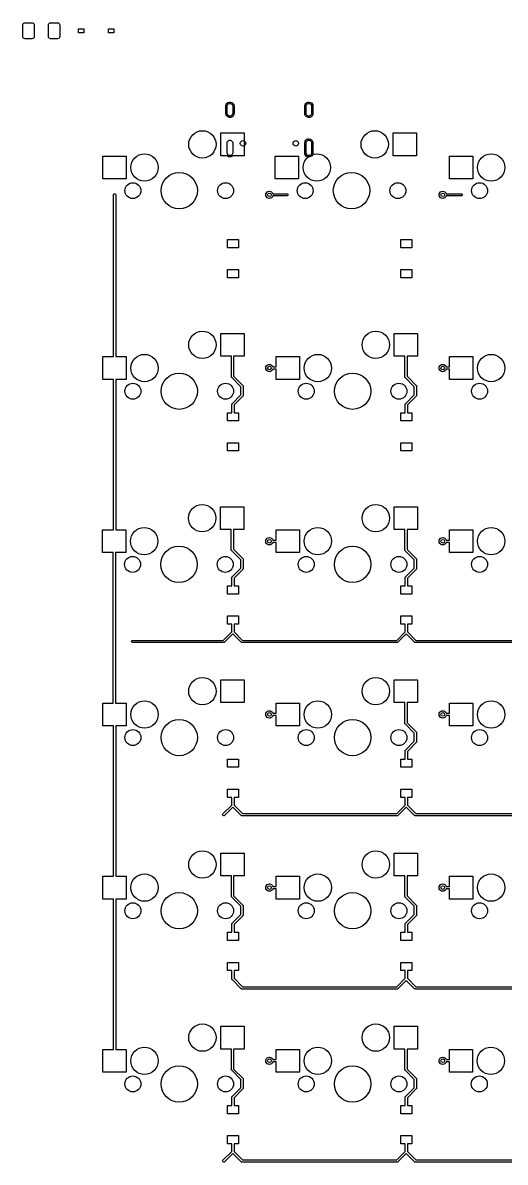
# Model space of a CAD drawing. Extents: x 8 to 224, y -144 to -4.
# Drawn here: x 8 to 60.8, y -129.1 to -4.1 of the extents above; entities that cross this region are included whole.
import ezdxf

# ---------------------------------------------------------------- set-up
doc = ezdxf.new("R2010")
doc.units = 0
doc.layers.add('BLACK', color=7, linetype='CONTINUOUS')

msp = doc.modelspace()

# ---------------------------------------------------------------- linework, layer by layer
at = {"layer": 'BLACK', "linetype": 'CONTINUOUS'}
for p, q in [((7.975, -4.375), (7.994, -4.2793)), ((7.975, -5.625), (7.975, -4.375)), ((7.994, -4.2793), (8.0482, -4.1982)), ((8.0482, -4.1982), (8.1293, -4.144)), ((8.1293, -4.144), (8.225, -4.125)), ((8.225, -4.125), (8.975, -4.125)), ((8.975, -4.125), (9.0707, -4.144)), ((9.0707, -4.144), (9.1518, -4.1982)), ((9.1518, -4.1982), (9.206, -4.2793)), ((9.206, -4.2793), (9.225, -4.375)), ((9.225, -4.375), (9.225, -5.625)), ((10.775, -4.375), (10.794, -4.2793)), ((10.775, -5.625), (10.775, -4.375)), ((10.794, -4.2793), (10.8482, -4.1982)), ((10.8482, -4.1982), (10.9293, -4.144)), ((10.9293, -4.144), (11.025, -4.125)), ((11.025, -4.125), (11.775, -4.125)), ((11.775, -4.125), (11.8707, -4.144)), ((11.8707, -4.144), (11.9518, -4.1982)), ((11.9518, -4.1982), (12.006, -4.2793)), ((12.006, -4.2793), (12.025, -4.375)), ((12.025, -4.375), (12.025, -5.625)), ((14.06, -5.225), (14.06, -4.775)), ((14.06, -4.775), (14.65, -4.775)), ((14.65, -4.775), (14.65, -5.225)), ((17.35, -5.225), (17.35, -4.775)), ((17.35, -4.775), (17.94, -4.775)), ((17.94, -4.775), (17.94, -5.225)), ((7.994, -5.7207), (7.975, -5.625)), ((8.0482, -5.8018), (7.994, -5.7207)), ((8.1293, -5.856), (8.0482, -5.8018)), ((8.225, -5.875), (8.1293, -5.856)), ((8.975, -5.875), (8.225, -5.875)), ((9.0707, -5.856), (8.975, -5.875)), ((9.1518, -5.8018), (9.0707, -5.856)), ((9.206, -5.7207), (9.1518, -5.8018)), ((9.225, -5.625), (9.206, -5.7207)), ((10.794, -5.7207), (10.775, -5.625)), ((10.8482, -5.8018), (10.794, -5.7207)), ((10.9293, -5.856), (10.8482, -5.8018)), ((11.025, -5.875), (10.9293, -5.856)), ((11.775, -5.875), (11.025, -5.875)), ((11.8707, -5.856), (11.775, -5.875)), ((11.9518, -5.8018), (11.8707, -5.856)), ((12.006, -5.7207), (11.9518, -5.8018)), ((12.025, -5.625), (12.006, -5.7207)), ((14.65, -5.225), (14.06, -5.225)), ((17.94, -5.225), (17.35, -5.225)), ((30.225, -13.27), (30.2305, -13.1996)), ((30.225, -14.07), (30.225, -13.27)), ((30.2305, -13.1996), (30.2709, -13.072)), ((30.2709, -13.072), (30.347, -12.962)), ((30.347, -12.962), (30.452, -12.8791)), ((30.375, -13.27), (30.3807, -13.2117)), ((30.375, -14.07), (30.375, -13.27)), ((30.3807, -13.2117), (30.4214, -13.1097)), ((30.4214, -13.1097), (30.4961, -13.0292)), ((30.452, -12.8791), (30.5768, -12.8308)), ((30.4961, -13.0292), (30.5948, -12.9809)), ((30.5768, -12.8308), (30.7103, -12.8214)), ((30.5948, -12.9809), (30.7043, -12.9714)), ((30.7043, -12.9714), (30.8098, -13.002)), ((30.7103, -12.8214), (30.8407, -12.8516)), ((30.8098, -13.002), (30.8972, -13.0685)), ((30.8407, -12.8516), (30.9564, -12.9188)), ((30.8972, -13.0685), (30.9549, -13.162)), ((30.9549, -13.162), (30.975, -13.27)), ((30.9564, -12.9188), (31.0472, -13.0171)), ((30.975, -13.27), (30.975, -14.07)), ((31.0472, -13.0171), (31.1051, -13.1377)), ((31.1051, -13.1377), (31.125, -13.27)), ((31.125, -13.27), (31.125, -14.07)), ((38.875, -13.27), (38.8805, -13.1996)), ((38.875, -14.07), (38.875, -13.27)), ((38.8805, -13.1996), (38.9209, -13.072)), ((38.9209, -13.072), (38.997, -12.962)), ((38.997, -12.962), (39.102, -12.8791)), ((39.025, -13.27), (39.0307, -13.2117)), ((39.025, -14.07), (39.025, -13.27)), ((39.0307, -13.2117), (39.0714, -13.1097)), ((39.0714, -13.1097), (39.1461, -13.0292)), ((39.102, -12.8791), (39.2268, -12.8308)), ((39.1461, -13.0292), (39.2448, -12.9809)), ((39.2268, -12.8308), (39.3603, -12.8214)), ((39.2448, -12.9809), (39.3543, -12.9714)), ((39.3543, -12.9714), (39.4598, -13.002)), ((39.3603, -12.8214), (39.4907, -12.8516)), ((39.4598, -13.002), (39.5472, -13.0685)), ((39.4907, -12.8516), (39.6064, -12.9188)), ((39.5472, -13.0685), (39.6049, -13.162)), ((39.6049, -13.162), (39.625, -13.27)), ((39.6064, -12.9188), (39.6972, -13.0171)), ((39.625, -13.27), (39.625, -14.07)), ((39.6972, -13.0171), (39.7551, -13.1377)), ((39.7551, -13.1377), (39.775, -13.27)), ((39.775, -13.27), (39.775, -14.07)), ((30.2449, -14.2023), (30.225, -14.07)), ((30.3028, -14.3229), (30.2449, -14.2023)), ((30.3936, -14.4212), (30.3028, -14.3229)), ((30.3951, -14.178), (30.375, -14.07)), ((30.5093, -14.4884), (30.3936, -14.4212)), ((30.4528, -14.2715), (30.3951, -14.178)), ((30.5402, -14.338), (30.4528, -14.2715)), ((30.6397, -14.5186), (30.5093, -14.4884)), ((30.6457, -14.3686), (30.5402, -14.338)), ((30.7732, -14.5092), (30.6397, -14.5186)), ((30.7552, -14.3591), (30.6457, -14.3686)), ((30.8539, -14.3108), (30.7552, -14.3591)), ((30.898, -14.4609), (30.7732, -14.5092)), ((30.9286, -14.2303), (30.8539, -14.3108)), ((31.003, -14.378), (30.898, -14.4609)), ((30.9693, -14.1283), (30.9286, -14.2303)), ((30.975, -14.07), (30.9693, -14.1283)), ((31.0791, -14.268), (31.003, -14.378)), ((31.1195, -14.1404), (31.0791, -14.268)), ((31.125, -14.07), (31.1195, -14.1404)), ((38.8949, -14.2023), (38.875, -14.07)), ((38.9528, -14.3229), (38.8949, -14.2023)), ((39.0436, -14.4212), (38.9528, -14.3229)), ((39.0451, -14.178), (39.025, -14.07)), ((39.1593, -14.4884), (39.0436, -14.4212)), ((39.1028, -14.2715), (39.0451, -14.178)), ((39.1902, -14.338), (39.1028, -14.2715)), ((39.2897, -14.5186), (39.1593, -14.4884)), ((39.2957, -14.3686), (39.1902, -14.338)), ((39.4232, -14.5092), (39.2897, -14.5186)), ((39.4052, -14.3591), (39.2957, -14.3686)), ((39.5039, -14.3108), (39.4052, -14.3591)), ((39.548, -14.4609), (39.4232, -14.5092)), ((39.5786, -14.2303), (39.5039, -14.3108)), ((39.653, -14.378), (39.548, -14.4609)), ((39.6193, -14.1283), (39.5786, -14.2303)), ((39.625, -14.07), (39.6193, -14.1283)), ((39.7291, -14.268), (39.653, -14.378)), ((39.7695, -14.1404), (39.7291, -14.268)), ((39.775, -14.07), (39.7695, -14.1404)), ((29.682, -18.71), (29.682, -16.21)), ((29.682, -16.21), (32.232, -16.21)), ((32.232, -16.21), (32.232, -18.71)), ((48.567, -18.71), (48.567, -16.21)), ((48.567, -16.21), (51.117, -16.21)), ((51.117, -16.21), (51.117, -18.71)), ((30.375, -17.3), (30.3807, -17.2417)), ((30.375, -18.4), (30.375, -17.3)), ((30.3807, -17.2417), (30.4214, -17.1397)), ((30.4214, -17.1397), (30.4961, -17.0592)), ((30.4961, -17.0592), (30.5948, -17.0109)), ((30.5948, -17.0109), (30.7043, -17.0014)), ((30.7043, -17.0014), (30.8098, -17.032)), ((30.8098, -17.032), (30.8972, -17.0985)), ((30.8972, -17.0985), (30.9549, -17.192)), ((30.9549, -17.192), (30.975, -17.3)), ((30.975, -17.3), (30.975, -18.4)), ((38.875, -17.3), (38.8805, -17.2296)), ((38.875, -18.4), (38.875, -17.3)), ((38.8805, -17.2296), (38.9209, -17.102)), ((38.9209, -17.102), (38.997, -16.992)), ((38.997, -16.992), (39.102, -16.9091)), ((39.025, -17.3), (39.0307, -17.2417)), ((39.025, -18.4), (39.025, -17.3)), ((39.0307, -17.2417), (39.0714, -17.1397)), ((39.0714, -17.1397), (39.1461, -17.0592)), ((39.102, -16.9091), (39.2268, -16.8608)), ((39.1461, -17.0592), (39.2448, -17.0109)), ((39.2268, -16.8608), (39.3603, -16.8514)), ((39.2448, -17.0109), (39.3543, -17.0014)), ((39.3543, -17.0014), (39.4598, -17.032)), ((39.3603, -16.8514), (39.4907, -16.8816)), ((39.4598, -17.032), (39.5472, -17.0985)), ((39.4907, -16.8816), (39.6064, -16.9488)), ((39.5472, -17.0985), (39.6049, -17.192)), ((39.6049, -17.192), (39.625, -17.3)), ((39.6064, -16.9488), (39.6972, -17.0471)), ((39.625, -17.3), (39.625, -18.4)), ((39.6972, -17.0471), (39.7551, -17.1677)), ((39.7551, -17.1677), (39.775, -17.3)), ((39.775, -17.3), (39.775, -18.4)), ((16.755, -21.25), (16.755, -18.75)), ((16.755, -18.75), (19.305, -18.75)), ((19.305, -18.75), (19.305, -21.25)), ((30.3556, -18.71), (29.682, -18.71)), ((30.3936, -18.7512), (30.3556, -18.71)), ((30.3951, -18.508), (30.375, -18.4)), ((30.4528, -18.6015), (30.3951, -18.508)), ((30.5402, -18.668), (30.4528, -18.6015)), ((30.6457, -18.6986), (30.5402, -18.668)), ((30.7552, -18.6891), (30.6457, -18.6986)), ((30.8539, -18.6408), (30.7552, -18.6891)), ((30.9286, -18.5603), (30.8539, -18.6408)), ((31.0006, -18.71), (30.898, -18.7909)), ((30.9693, -18.4583), (30.9286, -18.5603)), ((30.975, -18.4), (30.9693, -18.4583)), ((32.232, -18.71), (31.0006, -18.71)), ((35.64, -21.25), (35.64, -18.75)), ((35.64, -18.75), (38.19, -18.75)), ((38.19, -18.75), (38.19, -21.25)), ((38.8949, -18.5323), (38.875, -18.4)), ((38.9528, -18.6529), (38.8949, -18.5323)), ((39.0436, -18.7512), (38.9528, -18.6529)), ((39.0451, -18.508), (39.025, -18.4)), ((39.1028, -18.6015), (39.0451, -18.508)), ((39.1902, -18.668), (39.1028, -18.6015)), ((39.2957, -18.6986), (39.1902, -18.668)), ((39.4052, -18.6891), (39.2957, -18.6986)), ((39.5039, -18.6408), (39.4052, -18.6891)), ((39.5786, -18.5603), (39.5039, -18.6408)), ((39.653, -18.708), (39.548, -18.7909)), ((39.6193, -18.4583), (39.5786, -18.5603)), ((39.625, -18.4), (39.6193, -18.4583)), ((39.7291, -18.598), (39.653, -18.708)), ((39.7695, -18.4704), (39.7291, -18.598)), ((39.775, -18.4), (39.7695, -18.4704)), ((51.117, -18.71), (48.567, -18.71)), ((54.755, -21.25), (54.755, -18.75)), ((54.755, -18.75), (57.305, -18.75)), ((57.305, -18.75), (57.305, -21.25)), ((30.5093, -18.8184), (30.3936, -18.7512)), ((30.6397, -18.8486), (30.5093, -18.8184)), ((30.7732, -18.8392), (30.6397, -18.8486)), ((30.898, -18.7909), (30.7732, -18.8392)), ((39.1593, -18.8184), (39.0436, -18.7512)), ((39.2897, -18.8486), (39.1593, -18.8184)), ((39.4232, -18.8392), (39.2897, -18.8486)), ((39.548, -18.7909), (39.4232, -18.8392)), ((19.305, -21.25), (16.755, -21.25)), ((38.19, -21.25), (35.64, -21.25)), ((57.305, -21.25), (54.755, -21.25)), ((17.905, -23), (17.9101, -22.9645)), ((17.905, -40.75), (17.905, -23)), ((17.9101, -22.9645), (17.9483, -22.9054)), ((17.9483, -22.9054), (18.0124, -22.8762)), ((18.0124, -22.8762), (18.082, -22.8863)), ((18.082, -22.8863), (18.1352, -22.9325)), ((18.1352, -22.9325), (18.155, -23)), ((18.155, -23), (18.155, -40.75)), ((34.6, -23), (34.6196, -22.8764)), ((34.6196, -23.1236), (34.6, -23)), ((34.6196, -22.8764), (34.6764, -22.7649)), ((34.6764, -23.2351), (34.6196, -23.1236)), ((34.6764, -22.7649), (34.7649, -22.6764)), ((34.7649, -23.3236), (34.6764, -23.2351)), ((34.7649, -22.6764), (34.8764, -22.6196)), ((34.8764, -23.3804), (34.7649, -23.3236)), ((34.8764, -22.6196), (35, -22.6)), ((35, -23.4), (34.8764, -23.3804)), ((35, -22.6), (35.1236, -22.6196)), ((35.1236, -23.3804), (35, -23.4)), ((35.1236, -22.6196), (35.2351, -22.6764)), ((35.2351, -23.3236), (35.1236, -23.3804)), ((35.2351, -22.6764), (35.3236, -22.7649)), ((35.3236, -23.2351), (35.2351, -23.3236)), ((35.3236, -22.7649), (35.3797, -22.875)), ((35.3797, -23.125), (35.3236, -23.2351)), ((35.3797, -22.875), (36.915, -22.875)), ((36.915, -23.125), (35.3797, -23.125)), ((36.915, -22.875), (36.9505, -22.8801)), ((36.9825, -23.1052), (36.915, -23.125)), ((36.9505, -22.8801), (37.0096, -22.9183)), ((37.0287, -23.052), (36.9825, -23.1052)), ((37.0096, -22.9183), (37.0388, -22.9824)), ((37.0388, -22.9824), (37.0287, -23.052)), ((53.6, -23), (53.6196, -22.8764)), ((53.6196, -23.1236), (53.6, -23)), ((53.6196, -22.8764), (53.6764, -22.7649)), ((53.6764, -23.2351), (53.6196, -23.1236)), ((53.6764, -22.7649), (53.7649, -22.6764)), ((53.7649, -23.3236), (53.6764, -23.2351)), ((53.7649, -22.6764), (53.8764, -22.6196)), ((53.8764, -23.3804), (53.7649, -23.3236)), ((53.8764, -22.6196), (54, -22.6)), ((54, -23.4), (53.8764, -23.3804)), ((54, -22.6), (54.1236, -22.6196)), ((54.1236, -23.3804), (54, -23.4)), ((54.1236, -22.6196), (54.2351, -22.6764)), ((54.2351, -23.3236), (54.1236, -23.3804)), ((54.2351, -22.6764), (54.3236, -22.7649)), ((54.3236, -23.2351), (54.2351, -23.3236)), ((54.3236, -22.7649), (54.3797, -22.875)), ((54.3797, -23.125), (54.3236, -23.2351)), ((54.3797, -22.875), (56.03, -22.875)), ((56.03, -23.125), (54.3797, -23.125)), ((56.03, -22.875), (56.0655, -22.8801)), ((56.0975, -23.1052), (56.03, -23.125)), ((56.0655, -22.8801), (56.1246, -22.9183)), ((56.1437, -23.052), (56.0975, -23.1052)), ((56.1246, -22.9183), (56.1538, -22.9824)), ((56.1538, -22.9824), (56.1437, -23.052)), ((30.4, -28.8), (30.4, -27.9)), ((30.4, -27.9), (31.6, -27.9)), ((31.6, -27.9), (31.6, -28.8)), ((49.4, -28.8), (49.4, -27.9)), ((49.4, -27.9), (50.6, -27.9)), ((50.6, -27.9), (50.6, -28.8)), ((31.6, -28.8), (30.4, -28.8)), ((50.6, -28.8), (49.4, -28.8)), ((30.4, -32.1), (30.4, -31.2)), ((30.4, -31.2), (31.6, -31.2)), ((31.6, -31.2), (31.6, -32.1)), ((49.4, -32.1), (49.4, -31.2)), ((49.4, -31.2), (50.6, -31.2)), ((50.6, -31.2), (50.6, -32.1)), ((31.6, -32.1), (30.4, -32.1)), ((50.6, -32.1), (49.4, -32.1)), ((29.682, -40.71), (29.682, -38.21)), ((29.682, -38.21), (32.232, -38.21)), ((32.232, -38.21), (32.232, -40.71)), ((48.682, -40.71), (48.682, -38.21)), ((48.682, -38.21), (51.232, -38.21)), ((51.232, -38.21), (51.232, -40.71)), ((16.755, -43.25), (16.755, -40.75)), ((16.755, -40.75), (17.905, -40.75)), ((18.155, -40.75), (19.305, -40.75)), ((19.305, -40.75), (19.305, -43.25)), ((30.832, -40.71), (29.682, -40.71)), ((30.832, -42.957), (30.832, -40.71)), ((32.232, -40.71), (31.082, -40.71)), ((31.082, -40.71), (31.082, -42.9052)), ((35.755, -41.875), (35.755, -40.75)), ((35.755, -40.75), (38.305, -40.75)), ((38.305, -40.75), (38.305, -43.25)), ((49.832, -40.71), (48.682, -40.71)), ((49.832, -42.957), (49.832, -40.71)), ((51.232, -40.71), (50.082, -40.71)), ((50.082, -40.71), (50.082, -42.9052)), ((54.755, -41.875), (54.755, -40.75)), ((54.755, -40.75), (57.305, -40.75)), ((57.305, -40.75), (57.305, -43.25)), ((34.6, -42), (34.6196, -41.8764)), ((34.6196, -42.1236), (34.6, -42)), ((34.6196, -41.8764), (34.6764, -41.7649)), ((34.6764, -42.2351), (34.6196, -42.1236)), ((34.6764, -41.7649), (34.7649, -41.6764)), ((34.7649, -42.3236), (34.6764, -42.2351)), ((34.7649, -41.6764), (34.8764, -41.6196)), ((34.8764, -42.3804), (34.7649, -42.3236)), ((34.8764, -41.6196), (35, -41.6)), ((35, -42.4), (34.8764, -42.3804)), ((35, -41.6), (35.1236, -41.6196)), ((35.1236, -42.3804), (35, -42.4)), ((35.1236, -41.6196), (35.2351, -41.6764)), ((35.2351, -42.3236), (35.1236, -42.3804)), ((35.2351, -41.6764), (35.3236, -41.7649)), ((35.3236, -42.2351), (35.2351, -42.3236)), ((35.3236, -41.7649), (35.3797, -41.875)), ((35.3797, -42.125), (35.3236, -42.2351)), ((35.3797, -41.875), (35.755, -41.875)), ((35.755, -42.125), (35.3797, -42.125)), ((35.755, -43.25), (35.755, -42.125)), ((53.6, -42), (53.6196, -41.8764)), ((53.6196, -42.1236), (53.6, -42)), ((53.6196, -41.8764), (53.6764, -41.7649)), ((53.6764, -42.2351), (53.6196, -42.1236)), ((53.6764, -41.7649), (53.7649, -41.6764)), ((53.7649, -42.3236), (53.6764, -42.2351)), ((53.7649, -41.6764), (53.8764, -41.6196)), ((53.8764, -42.3804), (53.7649, -42.3236)), ((53.8764, -41.6196), (54, -41.6)), ((54, -42.4), (53.8764, -42.3804)), ((54, -41.6), (54.1236, -41.6196)), ((54.1236, -42.3804), (54, -42.4)), ((54.1236, -41.6196), (54.2351, -41.6764)), ((54.2351, -42.3236), (54.1236, -42.3804)), ((54.2351, -41.6764), (54.3236, -41.7649)), ((54.3236, -42.2351), (54.2351, -42.3236)), ((54.3236, -41.7649), (54.3797, -41.875)), ((54.3797, -42.125), (54.3236, -42.2351)), ((54.3797, -41.875), (54.755, -41.875)), ((54.755, -42.125), (54.3797, -42.125)), ((54.755, -43.25), (54.755, -42.125)), ((17.905, -43.25), (16.755, -43.25)), ((17.905, -59.75), (17.905, -43.25)), ((19.305, -43.25), (18.155, -43.25)), ((18.155, -43.25), (18.155, -59.75)), ((30.8407, -42.9865), (30.832, -42.957)), ((30.8471, -43.0166), (30.8407, -42.9865)), ((30.851, -43.0218), (30.8471, -43.0166)), ((30.8518, -43.0245), (30.851, -43.0218)), ((30.8553, -43.0276), (30.8518, -43.0245)), ((30.8686, -43.0454), (30.8553, -43.0276)), ((31.875, -44.0518), (30.8686, -43.0454)), ((31.082, -42.9052), (32.0884, -43.9116)), ((38.305, -43.25), (35.755, -43.25)), ((49.8407, -42.9865), (49.832, -42.957)), ((49.8471, -43.0166), (49.8407, -42.9865)), ((49.851, -43.0218), (49.8471, -43.0166)), ((49.8518, -43.0245), (49.851, -43.0218)), ((49.8553, -43.0276), (49.8518, -43.0245)), ((49.8686, -43.0454), (49.8553, -43.0276)), ((50.875, -44.0518), (49.8686, -43.0454)), ((50.082, -42.9052), (51.0884, -43.9116)), ((57.305, -43.25), (54.755, -43.25)), ((30.9116, -45.9116), (31.875, -44.9482)), ((31.875, -44.9482), (31.875, -44.0518)), ((32.0884, -43.9116), (32.1017, -43.9294)), ((32.1017, -43.9294), (32.1052, -43.9325)), ((32.1052, -43.9325), (32.106, -43.9352)), ((32.106, -43.9352), (32.1099, -43.9404)), ((32.1099, -43.9404), (32.1163, -43.9705)), ((32.1163, -43.9705), (32.125, -44)), ((32.125, -45), (32.1218, -45.022)), ((32.125, -44), (32.125, -45)), ((49.9116, -45.9116), (50.875, -44.9482)), ((50.875, -44.9482), (50.875, -44.0518)), ((51.0884, -43.9116), (51.1017, -43.9294)), ((51.1017, -43.9294), (51.1052, -43.9325)), ((51.1052, -43.9325), (51.106, -43.9352)), ((51.106, -43.9352), (51.1099, -43.9404)), ((51.1099, -43.9404), (51.1163, -43.9705)), ((51.1163, -43.9705), (51.125, -44)), ((51.125, -45), (51.1218, -45.022)), ((51.125, -44), (51.125, -45)), ((30.875, -46), (30.8782, -45.978)), ((30.875, -46.9), (30.875, -46)), ((30.8779, -45.9734), (30.8792, -45.9709)), ((30.8782, -45.978), (30.8779, -45.9734)), ((30.8792, -45.9709), (30.8801, -45.9645)), ((30.8801, -45.9645), (30.8968, -45.9386)), ((30.8968, -45.9386), (30.9116, -45.9116)), ((32.0884, -45.0884), (31.125, -46.0518)), ((31.125, -46.0518), (31.125, -46.9)), ((32.1032, -45.0614), (32.0884, -45.0884)), ((32.1199, -45.0355), (32.1032, -45.0614)), ((32.1208, -45.0291), (32.1199, -45.0355)), ((32.1221, -45.0266), (32.1208, -45.0291)), ((32.1218, -45.022), (32.1221, -45.0266)), ((49.875, -46), (49.8782, -45.978)), ((49.875, -46.9), (49.875, -46)), ((49.8779, -45.9734), (49.8792, -45.9709)), ((49.8782, -45.978), (49.8779, -45.9734)), ((49.8792, -45.9709), (49.8801, -45.9645)), ((49.8801, -45.9645), (49.8968, -45.9386)), ((49.8968, -45.9386), (49.9116, -45.9116)), ((51.0884, -45.0884), (50.125, -46.0518)), ((50.125, -46.0518), (50.125, -46.9)), ((51.1032, -45.0614), (51.0884, -45.0884)), ((51.1199, -45.0355), (51.1032, -45.0614)), ((51.1208, -45.0291), (51.1199, -45.0355)), ((51.1221, -45.0266), (51.1208, -45.0291)), ((51.1218, -45.022), (51.1221, -45.0266)), ((30.4, -47.8), (30.4, -46.9)), ((30.4, -46.9), (30.875, -46.9)), ((31.125, -46.9), (31.6, -46.9)), ((31.6, -46.9), (31.6, -47.8)), ((49.4, -47.8), (49.4, -46.9)), ((49.4, -46.9), (49.875, -46.9)), ((50.125, -46.9), (50.6, -46.9)), ((50.6, -46.9), (50.6, -47.8)), ((31.6, -47.8), (30.4, -47.8)), ((50.6, -47.8), (49.4, -47.8)), ((30.4, -51.1), (30.4, -50.2)), ((30.4, -50.2), (31.6, -50.2)), ((31.6, -51.1), (30.4, -51.1)), ((31.6, -50.2), (31.6, -51.1)), ((49.4, -51.1), (49.4, -50.2)), ((49.4, -50.2), (50.6, -50.2)), ((50.6, -51.1), (49.4, -51.1)), ((50.6, -50.2), (50.6, -51.1)), ((29.652, -59.71), (29.652, -57.21)), ((29.652, -57.21), (32.202, -57.21)), ((32.202, -57.21), (32.202, -59.71)), ((48.682, -59.71), (48.682, -57.21)), ((48.682, -57.21), (51.232, -57.21)), ((51.232, -57.21), (51.232, -59.71)), ((16.725, -62.25), (16.725, -59.75)), ((16.725, -59.75), (17.905, -59.75)), ((18.155, -59.75), (19.275, -59.75)), ((19.275, -59.75), (19.275, -62.25)), ((30.802, -59.71), (29.652, -59.71)), ((30.802, -61.927), (30.802, -59.71)), ((32.202, -59.71), (31.052, -59.71)), ((31.052, -59.71), (31.052, -61.8752)), ((35.755, -60.875), (35.755, -59.75)), ((35.755, -59.75), (38.305, -59.75)), ((38.305, -59.75), (38.305, -62.25)), ((49.832, -59.71), (48.682, -59.71)), ((49.832, -61.957), (49.832, -59.71)), ((51.232, -59.71), (50.082, -59.71)), ((50.082, -59.71), (50.082, -61.9052)), ((54.755, -60.875), (54.755, -59.75)), ((54.755, -59.75), (57.305, -59.75)), ((57.305, -59.75), (57.305, -62.25)), ((34.6, -61), (34.6196, -60.8764)), ((34.6196, -61.1236), (34.6, -61)), ((34.6196, -60.8764), (34.6764, -60.7649)), ((34.6764, -61.2351), (34.6196, -61.1236)), ((34.6764, -60.7649), (34.7649, -60.6764)), ((34.7649, -61.3236), (34.6764, -61.2351)), ((34.7649, -60.6764), (34.8764, -60.6196)), ((34.8764, -60.6196), (35, -60.6)), ((35, -60.6), (35.1236, -60.6196)), ((35.1236, -60.6196), (35.2351, -60.6764)), ((35.2351, -60.6764), (35.3236, -60.7649)), ((35.3236, -61.2351), (35.2351, -61.3236)), ((35.3236, -60.7649), (35.3797, -60.875)), ((35.3797, -61.125), (35.3236, -61.2351)), ((35.3797, -60.875), (35.755, -60.875)), ((35.755, -61.125), (35.3797, -61.125)), ((35.755, -62.25), (35.755, -61.125)), ((53.6, -61), (53.6196, -60.8764)), ((53.6196, -61.1236), (53.6, -61)), ((53.6196, -60.8764), (53.6764, -60.7649)), ((53.6764, -61.2351), (53.6196, -61.1236)), ((53.6764, -60.7649), (53.7649, -60.6764)), ((53.7649, -61.3236), (53.6764, -61.2351)), ((53.7649, -60.6764), (53.8764, -60.6196)), ((53.8764, -60.6196), (54, -60.6)), ((54, -60.6), (54.1236, -60.6196)), ((54.1236, -60.6196), (54.2351, -60.6764)), ((54.2351, -60.6764), (54.3236, -60.7649)), ((54.3236, -61.2351), (54.2351, -61.3236)), ((54.3236, -60.7649), (54.3797, -60.875)), ((54.3797, -61.125), (54.3236, -61.2351)), ((54.3797, -60.875), (54.755, -60.875)), ((54.755, -61.125), (54.3797, -61.125)), ((54.755, -62.25), (54.755, -61.125)), ((17.875, -62.25), (16.725, -62.25)), ((17.875, -78.75), (17.875, -62.25)), ((19.275, -62.25), (18.125, -62.25)), ((18.125, -62.25), (18.125, -78.75)), ((30.8107, -61.9565), (30.802, -61.927)), ((30.8171, -61.9866), (30.8107, -61.9565)), ((30.821, -61.9918), (30.8171, -61.9866)), ((30.8218, -61.9945), (30.821, -61.9918)), ((30.8253, -61.9976), (30.8218, -61.9945)), ((30.8386, -62.0154), (30.8253, -61.9976)), ((31.875, -63.0518), (30.8386, -62.0154)), ((31.052, -61.8752), (32.0884, -62.9116)), ((34.8764, -61.3804), (34.7649, -61.3236)), ((35, -61.4), (34.8764, -61.3804)), ((35.1236, -61.3804), (35, -61.4)), ((35.2351, -61.3236), (35.1236, -61.3804)), ((38.305, -62.25), (35.755, -62.25)), ((49.8407, -61.9865), (49.832, -61.957)), ((49.8471, -62.0166), (49.8407, -61.9865)), ((49.851, -62.0218), (49.8471, -62.0166)), ((49.8518, -62.0245), (49.851, -62.0218)), ((49.8553, -62.0276), (49.8518, -62.0245)), ((49.8686, -62.0454), (49.8553, -62.0276)), ((50.875, -63.0518), (49.8686, -62.0454)), ((50.082, -61.9052), (51.0884, -62.9116)), ((53.8764, -61.3804), (53.7649, -61.3236)), ((54, -61.4), (53.8764, -61.3804)), ((54.1236, -61.3804), (54, -61.4)), ((54.2351, -61.3236), (54.1236, -61.3804)), ((57.305, -62.25), (54.755, -62.25)), ((31.875, -63.9482), (31.875, -63.0518)), ((32.0884, -62.9116), (32.1017, -62.9294)), ((32.1017, -62.9294), (32.1052, -62.9325)), ((32.1052, -62.9325), (32.106, -62.9352)), ((32.106, -62.9352), (32.1099, -62.9404)), ((32.1099, -62.9404), (32.1163, -62.9705)), ((32.1163, -62.9705), (32.125, -63)), ((32.125, -63), (32.125, -64)), ((50.875, -63.9482), (50.875, -63.0518)), ((51.0884, -62.9116), (51.1017, -62.9294)), ((51.1017, -62.9294), (51.1052, -62.9325)), ((51.1052, -62.9325), (51.106, -62.9352)), ((51.106, -62.9352), (51.1099, -62.9404)), ((51.1099, -62.9404), (51.1163, -62.9705)), ((51.1163, -62.9705), (51.125, -63)), ((51.125, -63), (51.125, -64)), ((30.875, -65), (30.8782, -64.978)), ((30.875, -65.9), (30.875, -65)), ((30.8779, -64.9734), (30.8792, -64.9709)), ((30.8782, -64.978), (30.8779, -64.9734)), ((30.8792, -64.9709), (30.8801, -64.9645)), ((30.8801, -64.9645), (30.8968, -64.9386)), ((30.8968, -64.9386), (30.9116, -64.9116)), ((30.9116, -64.9116), (31.875, -63.9482)), ((32.0884, -64.0884), (31.125, -65.0518)), ((32.1032, -64.0614), (32.0884, -64.0884)), ((32.1199, -64.0355), (32.1032, -64.0614)), ((32.1208, -64.0291), (32.1199, -64.0355)), ((32.1221, -64.0266), (32.1208, -64.0291)), ((32.125, -64), (32.1218, -64.022)), ((32.1218, -64.022), (32.1221, -64.0266)), ((49.875, -65), (49.8782, -64.978)), ((49.875, -65.9), (49.875, -65)), ((49.8779, -64.9734), (49.8792, -64.9709)), ((49.8782, -64.978), (49.8779, -64.9734)), ((49.8792, -64.9709), (49.8801, -64.9645)), ((49.8801, -64.9645), (49.8968, -64.9386)), ((49.8968, -64.9386), (49.9116, -64.9116)), ((49.9116, -64.9116), (50.875, -63.9482)), ((51.0884, -64.0884), (50.125, -65.0518)), ((51.1032, -64.0614), (51.0884, -64.0884)), ((51.1199, -64.0355), (51.1032, -64.0614)), ((51.1208, -64.0291), (51.1199, -64.0355)), ((51.1221, -64.0266), (51.1208, -64.0291)), ((51.125, -64), (51.1218, -64.022)), ((51.1218, -64.022), (51.1221, -64.0266)), ((30.4, -66.8), (30.4, -65.9)), ((30.4, -65.9), (30.875, -65.9)), ((31.125, -65.0518), (31.125, -65.9)), ((31.125, -65.9), (31.6, -65.9)), ((31.6, -65.9), (31.6, -66.8)), ((49.4, -66.8), (49.4, -65.9)), ((49.4, -65.9), (49.875, -65.9)), ((50.125, -65.0518), (50.125, -65.9)), ((50.125, -65.9), (50.6, -65.9)), ((50.6, -65.9), (50.6, -66.8)), ((31.6, -66.8), (30.4, -66.8)), ((50.6, -66.8), (49.4, -66.8)), ((30.4, -70.1), (30.4, -69.2)), ((30.4, -69.2), (31.6, -69.2)), ((31.6, -69.2), (31.6, -70.1)), ((49.4, -70.1), (49.4, -69.2)), ((49.4, -69.2), (50.6, -69.2)), ((50.6, -69.2), (50.6, -70.1)), ((29.9482, -71.875), (30.875, -70.9482)), ((31, -71.1768), (30.0884, -72.0884)), ((30.875, -70.1), (30.4, -70.1)), ((30.875, -70.9482), (30.875, -70.1)), ((31.9116, -72.0884), (31, -71.1768)), ((31.6, -70.1), (31.125, -70.1)), ((31.125, -70.1), (31.125, -70.9482)), ((31.125, -70.9482), (32.0518, -71.875)), ((48.9482, -71.875), (49.875, -70.9482)), ((50, -71.1768), (49.0884, -72.0884)), ((49.875, -70.1), (49.4, -70.1)), ((49.875, -70.9482), (49.875, -70.1)), ((50.9116, -72.0884), (50, -71.1768)), ((50.6, -70.1), (50.125, -70.1)), ((50.125, -70.1), (50.125, -70.9482)), ((50.125, -70.9482), (51.0518, -71.875)), ((19.8762, -72.0176), (19.8863, -71.948)), ((19.9054, -72.0817), (19.8762, -72.0176)), ((19.8863, -71.948), (19.9325, -71.8948)), ((19.9645, -72.1199), (19.9054, -72.0817)), ((19.9325, -71.8948), (20, -71.875)), ((20, -72.125), (19.9645, -72.1199)), ((20, -71.875), (29.9482, -71.875)), ((30, -72.125), (20, -72.125)), ((30.0295, -72.1163), (30, -72.125)), ((30.0596, -72.1099), (30.0295, -72.1163)), ((30.0648, -72.106), (30.0596, -72.1099)), ((30.0675, -72.1052), (30.0648, -72.106)), ((30.0706, -72.1017), (30.0675, -72.1052)), ((30.0884, -72.0884), (30.0706, -72.1017)), ((31.9386, -72.1032), (31.9116, -72.0884)), ((31.9645, -72.1199), (31.9386, -72.1032)), ((31.9709, -72.1208), (31.9645, -72.1199)), ((31.9734, -72.1221), (31.9709, -72.1208)), ((31.978, -72.1218), (31.9734, -72.1221)), ((32, -72.125), (31.978, -72.1218)), ((49, -72.125), (32, -72.125)), ((32.0518, -71.875), (48.9482, -71.875)), ((49.0295, -72.1163), (49, -72.125)), ((49.0596, -72.1099), (49.0295, -72.1163)), ((49.0648, -72.106), (49.0596, -72.1099)), ((49.0675, -72.1052), (49.0648, -72.106)), ((49.0706, -72.1017), (49.0675, -72.1052)), ((49.0884, -72.0884), (49.0706, -72.1017)), ((50.9386, -72.1032), (50.9116, -72.0884)), ((50.9645, -72.1199), (50.9386, -72.1032)), ((50.9709, -72.1208), (50.9645, -72.1199)), ((50.9734, -72.1221), (50.9709, -72.1208)), ((50.978, -72.1218), (50.9734, -72.1221)), ((51, -72.125), (50.978, -72.1218)), ((68, -72.125), (51, -72.125)), ((51.0518, -71.875), (67.9482, -71.875)), ((29.682, -78.71), (29.682, -76.21)), ((29.682, -76.21), (32.232, -76.21)), ((32.232, -76.21), (32.232, -78.71)), ((48.682, -78.71), (48.682, -76.21)), ((48.682, -76.21), (51.232, -76.21)), ((51.232, -76.21), (51.232, -78.71)), ((16.755, -81.25), (16.755, -78.75)), ((16.755, -78.75), (17.875, -78.75)), ((18.125, -78.75), (19.305, -78.75)), ((19.305, -78.75), (19.305, -81.25)), ((32.232, -78.71), (29.682, -78.71)), ((35.755, -79.875), (35.755, -78.75)), ((35.755, -78.75), (38.305, -78.75)), ((38.305, -78.75), (38.305, -81.25)), ((49.832, -78.71), (48.682, -78.71)), ((49.832, -80.957), (49.832, -78.71)), ((51.232, -78.71), (50.082, -78.71)), ((50.082, -78.71), (50.082, -80.9052)), ((54.755, -79.875), (54.755, -78.75)), ((54.755, -78.75), (57.305, -78.75)), ((57.305, -78.75), (57.305, -81.25)), ((34.6, -80), (34.6196, -79.8764)), ((34.6196, -80.1236), (34.6, -80)), ((34.6196, -79.8764), (34.6764, -79.7649)), ((34.6764, -79.7649), (34.7649, -79.6764)), ((34.7649, -79.6764), (34.8764, -79.6196)), ((34.8764, -79.6196), (35, -79.6)), ((35, -79.6), (35.1236, -79.6196)), ((35.1236, -79.6196), (35.2351, -79.6764)), ((35.2351, -79.6764), (35.3236, -79.7649)), ((35.3236, -79.7649), (35.3797, -79.875)), ((35.3797, -79.875), (35.755, -79.875)), ((53.6, -80), (53.6196, -79.8764)), ((53.6196, -80.1236), (53.6, -80)), ((53.6196, -79.8764), (53.6764, -79.7649)), ((53.6764, -79.7649), (53.7649, -79.6764)), ((53.7649, -79.6764), (53.8764, -79.6196)), ((53.8764, -79.6196), (54, -79.6)), ((54, -79.6), (54.1236, -79.6196)), ((54.1236, -79.6196), (54.2351, -79.6764)), ((54.2351, -79.6764), (54.3236, -79.7649)), ((54.3236, -79.7649), (54.3797, -79.875)), ((54.3797, -79.875), (54.755, -79.875)), ((17.905, -81.25), (16.755, -81.25)), ((17.905, -97.75), (17.905, -81.25)), ((19.305, -81.25), (18.155, -81.25)), ((18.155, -81.25), (18.155, -97.75)), ((34.6764, -80.2351), (34.6196, -80.1236)), ((34.7649, -80.3236), (34.6764, -80.2351)), ((34.8764, -80.3804), (34.7649, -80.3236)), ((35, -80.4), (34.8764, -80.3804)), ((35.1236, -80.3804), (35, -80.4)), ((35.2351, -80.3236), (35.1236, -80.3804)), ((35.3236, -80.2351), (35.2351, -80.3236)), ((35.3797, -80.125), (35.3236, -80.2351)), ((35.755, -80.125), (35.3797, -80.125)), ((35.755, -81.25), (35.755, -80.125)), ((38.305, -81.25), (35.755, -81.25)), ((49.8407, -80.9865), (49.832, -80.957)), ((49.8471, -81.0166), (49.8407, -80.9865)), ((49.851, -81.0218), (49.8471, -81.0166)), ((49.8518, -81.0245), (49.851, -81.0218)), ((49.8553, -81.0276), (49.8518, -81.0245)), ((49.8686, -81.0454), (49.8553, -81.0276)), ((50.875, -82.0518), (49.8686, -81.0454)), ((50.082, -80.9052), (51.0884, -81.9116)), ((53.6764, -80.2351), (53.6196, -80.1236)), ((53.7649, -80.3236), (53.6764, -80.2351)), ((53.8764, -80.3804), (53.7649, -80.3236)), ((54, -80.4), (53.8764, -80.3804)), ((54.1236, -80.3804), (54, -80.4)), ((54.2351, -80.3236), (54.1236, -80.3804)), ((54.3236, -80.2351), (54.2351, -80.3236)), ((54.3797, -80.125), (54.3236, -80.2351)), ((54.755, -80.125), (54.3797, -80.125)), ((54.755, -81.25), (54.755, -80.125)), ((57.305, -81.25), (54.755, -81.25)), ((50.875, -82.9482), (50.875, -82.0518)), ((51.0884, -81.9116), (51.1017, -81.9294)), ((51.1017, -81.9294), (51.1052, -81.9325)), ((51.1052, -81.9325), (51.106, -81.9352)), ((51.106, -81.9352), (51.1099, -81.9404)), ((51.1099, -81.9404), (51.1163, -81.9705)), ((51.1163, -81.9705), (51.125, -82)), ((51.125, -82), (51.125, -83)), ((49.9116, -83.9116), (50.875, -82.9482)), ((51.0884, -83.0884), (50.125, -84.0518)), ((51.1032, -83.0614), (51.0884, -83.0884)), ((51.1199, -83.0355), (51.1032, -83.0614)), ((51.1208, -83.0291), (51.1199, -83.0355)), ((51.1221, -83.0266), (51.1208, -83.0291)), ((51.125, -83), (51.1218, -83.022)), ((51.1218, -83.022), (51.1221, -83.0266)), ((30.4, -85.8), (30.4, -84.9)), ((30.4, -84.9), (31.6, -84.9)), ((31.6, -84.9), (31.6, -85.8)), ((49.4, -85.8), (49.4, -84.9)), ((49.4, -84.9), (49.875, -84.9)), ((49.875, -84), (49.8782, -83.978)), ((49.875, -84.9), (49.875, -84)), ((49.8779, -83.9734), (49.8792, -83.9709)), ((49.8782, -83.978), (49.8779, -83.9734)), ((49.8792, -83.9709), (49.8801, -83.9645)), ((49.8801, -83.9645), (49.8968, -83.9386)), ((49.8968, -83.9386), (49.9116, -83.9116)), ((50.125, -84.0518), (50.125, -84.9)), ((50.125, -84.9), (50.6, -84.9)), ((50.6, -84.9), (50.6, -85.8)), ((31.6, -85.8), (30.4, -85.8)), ((50.6, -85.8), (49.4, -85.8)), ((30.4, -89.1), (30.4, -88.2)), ((30.4, -88.2), (31.6, -88.2)), ((31.6, -88.2), (31.6, -89.1)), ((49.4, -89.1), (49.4, -88.2)), ((49.4, -88.2), (50.6, -88.2)), ((50.6, -88.2), (50.6, -89.1)), ((29.9116, -90.9116), (30.875, -89.9482)), ((30.875, -89.1), (30.4, -89.1)), ((30.875, -89.9482), (30.875, -89.1)), ((31.6, -89.1), (31.125, -89.1)), ((31.125, -89.1), (31.125, -89.9482)), ((31.125, -89.9482), (32.0518, -90.875)), ((48.9482, -90.875), (49.875, -89.9482)), ((49.875, -89.1), (49.4, -89.1)), ((49.875, -89.9482), (49.875, -89.1)), ((50.6, -89.1), (50.125, -89.1)), ((50.125, -89.1), (50.125, -89.9482)), ((50.125, -89.9482), (51.0518, -90.875)), ((29.8779, -90.9734), (29.9116, -90.9116)), ((29.8828, -91.0436), (29.8779, -90.9734)), ((29.9249, -91.1), (29.8828, -91.0436)), ((29.9908, -91.1247), (29.9249, -91.1)), ((30.0596, -91.1099), (29.9908, -91.1247)), ((30.0884, -91.0884), (30.0596, -91.1099)), ((31, -90.1768), (30.0884, -91.0884)), ((31.9116, -91.0884), (31, -90.1768)), ((31.9386, -91.1032), (31.9116, -91.0884)), ((31.9645, -91.1199), (31.9386, -91.1032)), ((31.9709, -91.1208), (31.9645, -91.1199)), ((31.9734, -91.1221), (31.9709, -91.1208)), ((31.978, -91.1218), (31.9734, -91.1221)), ((32, -91.125), (31.978, -91.1218)), ((49, -91.125), (32, -91.125)), ((32.0518, -90.875), (48.9482, -90.875)), ((49.0295, -91.1163), (49, -91.125)), ((49.0596, -91.1099), (49.0295, -91.1163)), ((49.0648, -91.106), (49.0596, -91.1099)), ((49.0675, -91.1052), (49.0648, -91.106)), ((49.0706, -91.1017), (49.0675, -91.1052)), ((49.0884, -91.0884), (49.0706, -91.1017)), ((50, -90.1768), (49.0884, -91.0884)), ((50.9116, -91.0884), (50, -90.1768)), ((50.9386, -91.1032), (50.9116, -91.0884)), ((50.9645, -91.1199), (50.9386, -91.1032)), ((50.9709, -91.1208), (50.9645, -91.1199)), ((50.9734, -91.1221), (50.9709, -91.1208)), ((50.978, -91.1218), (50.9734, -91.1221)), ((51, -91.125), (50.978, -91.1218)), ((68, -91.125), (51, -91.125)), ((51.0518, -90.875), (67.9482, -90.875)), ((29.682, -97.71), (29.682, -95.21)), ((29.682, -95.21), (32.232, -95.21)), ((32.232, -95.21), (32.232, -97.71)), ((48.682, -97.71), (48.682, -95.21)), ((48.682, -95.21), (51.232, -95.21)), ((51.232, -95.21), (51.232, -97.71)), ((16.755, -100.25), (16.755, -97.75)), ((16.755, -97.75), (17.905, -97.75)), ((18.155, -97.75), (19.305, -97.75)), ((19.305, -97.75), (19.305, -100.25)), ((30.832, -97.71), (29.682, -97.71)), ((30.832, -99.957), (30.832, -97.71)), ((32.232, -97.71), (31.082, -97.71)), ((31.082, -97.71), (31.082, -99.9052)), ((34.6764, -98.7649), (34.7649, -98.6764)), ((34.7649, -98.6764), (34.8764, -98.6196)), ((34.8764, -98.6196), (35, -98.6)), ((35, -98.6), (35.1236, -98.6196)), ((35.1236, -98.6196), (35.2351, -98.6764)), ((35.2351, -98.6764), (35.3236, -98.7649)), ((35.755, -98.875), (35.755, -97.75)), ((35.755, -97.75), (38.305, -97.75)), ((38.305, -97.75), (38.305, -100.25)), ((49.832, -97.71), (48.682, -97.71)), ((49.832, -99.957), (49.832, -97.71)), ((51.232, -97.71), (50.082, -97.71)), ((50.082, -97.71), (50.082, -99.9052)), ((53.6764, -98.7649), (53.7649, -98.6764)), ((53.7649, -98.6764), (53.8764, -98.6196)), ((53.8764, -98.6196), (54, -98.6)), ((54, -98.6), (54.1236, -98.6196)), ((54.1236, -98.6196), (54.2351, -98.6764)), ((54.2351, -98.6764), (54.3236, -98.7649)), ((54.755, -98.875), (54.755, -97.75)), ((54.755, -97.75), (57.305, -97.75)), ((57.305, -97.75), (57.305, -100.25)), ((30.8407, -99.9865), (30.832, -99.957)), ((30.8471, -100.017), (30.8407, -99.9865)), ((31.082, -99.9052), (32.0884, -100.912)), ((34.6, -99), (34.6196, -98.8764)), ((34.6196, -99.1236), (34.6, -99)), ((34.6196, -98.8764), (34.6764, -98.7649)), ((34.6764, -99.2351), (34.6196, -99.1236)), ((34.7649, -99.3236), (34.6764, -99.2351)), ((34.8764, -99.3804), (34.7649, -99.3236)), ((35, -99.4), (34.8764, -99.3804)), ((35.1236, -99.3804), (35, -99.4)), ((35.2351, -99.3236), (35.1236, -99.3804)), ((35.3236, -99.2351), (35.2351, -99.3236)), ((35.3236, -98.7649), (35.3797, -98.875)), ((35.3797, -99.125), (35.3236, -99.2351)), ((35.3797, -98.875), (35.755, -98.875)), ((35.755, -99.125), (35.3797, -99.125)), ((35.755, -100.25), (35.755, -99.125)), ((49.8407, -99.9865), (49.832, -99.957)), ((49.8471, -100.017), (49.8407, -99.9865)), ((50.082, -99.9052), (51.0884, -100.912)), ((53.6, -99), (53.6196, -98.8764)), ((53.6196, -99.1236), (53.6, -99)), ((53.6196, -98.8764), (53.6764, -98.7649)), ((53.6764, -99.2351), (53.6196, -99.1236)), ((53.7649, -99.3236), (53.6764, -99.2351)), ((53.8764, -99.3804), (53.7649, -99.3236)), ((54, -99.4), (53.8764, -99.3804)), ((54.1236, -99.3804), (54, -99.4)), ((54.2351, -99.3236), (54.1236, -99.3804)), ((54.3236, -99.2351), (54.2351, -99.3236)), ((54.3236, -98.7649), (54.3797, -98.875)), ((54.3797, -99.125), (54.3236, -99.2351)), ((54.3797, -98.875), (54.755, -98.875)), ((54.755, -99.125), (54.3797, -99.125)), ((54.755, -100.25), (54.755, -99.125)), ((17.905, -100.25), (16.755, -100.25)), ((17.905, -116.75), (17.905, -100.25)), ((19.305, -100.25), (18.155, -100.25)), ((18.155, -100.25), (18.155, -116.75)), ((30.851, -100.022), (30.8471, -100.017)), ((30.8518, -100.025), (30.851, -100.022)), ((30.8553, -100.028), (30.8518, -100.025)), ((30.8686, -100.045), (30.8553, -100.028)), ((31.875, -101.052), (30.8686, -100.045)), ((31.875, -101.948), (31.875, -101.052)), ((32.0884, -100.912), (32.1017, -100.929)), ((32.1017, -100.929), (32.1052, -100.932)), ((32.1052, -100.932), (32.106, -100.935)), ((32.106, -100.935), (32.1099, -100.94)), ((32.1099, -100.94), (32.1163, -100.97)), ((32.1163, -100.97), (32.125, -101)), ((32.125, -101), (32.125, -102)), ((38.305, -100.25), (35.755, -100.25)), ((49.851, -100.022), (49.8471, -100.017)), ((49.8518, -100.025), (49.851, -100.022)), ((49.8553, -100.028), (49.8518, -100.025)), ((49.8686, -100.045), (49.8553, -100.028)), ((50.875, -101.052), (49.8686, -100.045)), ((50.875, -101.948), (50.875, -101.052)), ((51.0884, -100.912), (51.1017, -100.929)), ((51.1017, -100.929), (51.1052, -100.932)), ((51.1052, -100.932), (51.106, -100.935)), ((51.106, -100.935), (51.1099, -100.94)), ((51.1099, -100.94), (51.1163, -100.97)), ((51.1163, -100.97), (51.125, -101)), ((51.125, -101), (51.125, -102)), ((57.305, -100.25), (54.755, -100.25)), ((30.9116, -102.912), (31.875, -101.948)), ((32.0884, -102.088), (31.125, -103.052)), ((32.1032, -102.061), (32.0884, -102.088)), ((32.1199, -102.036), (32.1032, -102.061)), ((32.1208, -102.029), (32.1199, -102.036)), ((32.1221, -102.027), (32.1208, -102.029)), ((32.125, -102), (32.1218, -102.022)), ((32.1218, -102.022), (32.1221, -102.027)), ((49.9116, -102.912), (50.875, -101.948)), ((51.0884, -102.088), (50.125, -103.052)), ((51.1032, -102.061), (51.0884, -102.088)), ((51.1199, -102.036), (51.1032, -102.061)), ((51.1208, -102.029), (51.1199, -102.036)), ((51.1221, -102.027), (51.1208, -102.029)), ((51.125, -102), (51.1218, -102.022)), ((51.1218, -102.022), (51.1221, -102.027)), ((30.875, -103), (30.8782, -102.978)), ((30.875, -103.9), (30.875, -103)), ((30.8779, -102.973), (30.8792, -102.971)), ((30.8782, -102.978), (30.8779, -102.973)), ((30.8792, -102.971), (30.8801, -102.964)), ((30.8801, -102.964), (30.8968, -102.939)), ((30.8968, -102.939), (30.9116, -102.912)), ((31.125, -103.052), (31.125, -103.9)), ((49.875, -103), (49.8782, -102.978)), ((49.875, -103.9), (49.875, -103)), ((49.8779, -102.973), (49.8792, -102.971)), ((49.8782, -102.978), (49.8779, -102.973)), ((49.8792, -102.971), (49.8801, -102.964)), ((49.8801, -102.964), (49.8968, -102.939)), ((49.8968, -102.939), (49.9116, -102.912)), ((50.125, -103.052), (50.125, -103.9)), ((30.4, -104.8), (30.4, -103.9)), ((30.4, -103.9), (30.875, -103.9)), ((31.6, -104.8), (30.4, -104.8)), ((31.125, -103.9), (31.6, -103.9)), ((31.6, -103.9), (31.6, -104.8)), ((49.4, -104.8), (49.4, -103.9)), ((49.4, -103.9), (49.875, -103.9)), ((50.6, -104.8), (49.4, -104.8)), ((50.125, -103.9), (50.6, -103.9)), ((50.6, -103.9), (50.6, -104.8)), ((30.4, -108.1), (30.4, -107.2)), ((30.4, -107.2), (31.6, -107.2)), ((31.6, -107.2), (31.6, -108.1)), ((49.4, -108.1), (49.4, -107.2)), ((49.4, -107.2), (50.6, -107.2)), ((50.6, -107.2), (50.6, -108.1)), ((30.875, -108.1), (30.4, -108.1)), ((30.875, -109), (30.875, -108.1)), ((31.6, -108.1), (31.125, -108.1)), ((31.125, -108.1), (31.125, -108.948)), ((49.875, -108.1), (49.4, -108.1)), ((49.875, -108.948), (49.875, -108.1)), ((50.6, -108.1), (50.125, -108.1)), ((50.125, -108.1), (50.125, -108.948)), ((30.8837, -109.03), (30.875, -109)), ((30.8901, -109.06), (30.8837, -109.03)), ((30.894, -109.065), (30.8901, -109.06)), ((30.8948, -109.068), (30.894, -109.065)), ((30.8983, -109.071), (30.8948, -109.068)), ((30.9116, -109.088), (30.8983, -109.071)), ((31.9116, -110.088), (30.9116, -109.088)), ((31.125, -108.948), (32.0518, -109.875)), ((32.0518, -109.875), (48.9482, -109.875)), ((48.9482, -109.875), (49.875, -108.948)), ((50, -109.177), (49.0884, -110.088)), ((50.9116, -110.088), (50, -109.177)), ((50.125, -108.948), (51.0518, -109.875)), ((51.0518, -109.875), (67.9482, -109.875)), ((31.9386, -110.103), (31.9116, -110.088)), ((31.9645, -110.12), (31.9386, -110.103)), ((31.9709, -110.121), (31.9645, -110.12)), ((31.9734, -110.122), (31.9709, -110.121)), ((31.978, -110.122), (31.9734, -110.122)), ((32, -110.125), (31.978, -110.122)), ((49, -110.125), (32, -110.125)), ((49.0295, -110.116), (49, -110.125)), ((49.0596, -110.11), (49.0295, -110.116)), ((49.0648, -110.106), (49.0596, -110.11)), ((49.0675, -110.105), (49.0648, -110.106)), ((49.0706, -110.102), (49.0675, -110.105)), ((49.0884, -110.088), (49.0706, -110.102)), ((50.9386, -110.103), (50.9116, -110.088)), ((50.9645, -110.12), (50.9386, -110.103)), ((50.9709, -110.121), (50.9645, -110.12)), ((50.9734, -110.122), (50.9709, -110.121)), ((50.978, -110.122), (50.9734, -110.122)), ((51, -110.125), (50.978, -110.122)), ((68, -110.125), (51, -110.125)), ((29.682, -116.71), (29.682, -114.21)), ((29.682, -114.21), (32.232, -114.21)), ((32.232, -114.21), (32.232, -116.71)), ((48.682, -116.71), (48.682, -114.21)), ((48.682, -114.21), (51.232, -114.21)), ((51.232, -114.21), (51.232, -116.71)), ((16.755, -119.25), (16.755, -116.75)), ((16.755, -116.75), (17.905, -116.75)), ((18.155, -116.75), (19.305, -116.75)), ((19.305, -116.75), (19.305, -119.25)), ((30.832, -116.71), (29.682, -116.71)), ((30.832, -118.957), (30.832, -116.71)), ((32.232, -116.71), (31.082, -116.71)), ((31.082, -116.71), (31.082, -118.905)), ((35.755, -117.875), (35.755, -116.75)), ((35.755, -116.75), (38.305, -116.75)), ((38.305, -116.75), (38.305, -119.25)), ((49.832, -116.71), (48.682, -116.71)), ((49.832, -118.957), (49.832, -116.71)), ((51.232, -116.71), (50.082, -116.71)), ((50.082, -116.71), (50.082, -118.905)), ((54.725, -117.875), (54.725, -116.75)), ((54.725, -116.75), (57.275, -116.75)), ((57.275, -116.75), (57.275, -119.25)), ((34.6, -118), (34.6196, -117.876)), ((34.6196, -118.124), (34.6, -118)), ((34.6196, -117.876), (34.6764, -117.765)), ((34.6764, -118.235), (34.6196, -118.124)), ((34.6764, -117.765), (34.7649, -117.676)), ((34.7649, -118.324), (34.6764, -118.235)), ((34.7649, -117.676), (34.8764, -117.62)), ((34.8764, -118.38), (34.7649, -118.324)), ((34.8764, -117.62), (35, -117.6)), ((35, -118.4), (34.8764, -118.38)), ((35, -117.6), (35.1236, -117.62)), ((35.1236, -118.38), (35, -118.4)), ((35.1236, -117.62), (35.2351, -117.676)), ((35.2351, -118.324), (35.1236, -118.38)), ((35.2351, -117.676), (35.3236, -117.765)), ((35.3236, -118.235), (35.2351, -118.324)), ((35.3236, -117.765), (35.3797, -117.875)), ((35.3797, -118.125), (35.3236, -118.235)), ((35.3797, -117.875), (35.755, -117.875)), ((35.755, -118.125), (35.3797, -118.125)), ((35.755, -119.25), (35.755, -118.125)), ((53.6, -118), (53.6196, -117.876)), ((53.6196, -118.124), (53.6, -118)), ((53.6196, -117.876), (53.6764, -117.765)), ((53.6764, -118.235), (53.6196, -118.124)), ((53.6764, -117.765), (53.7649, -117.676)), ((53.7649, -118.324), (53.6764, -118.235)), ((53.7649, -117.676), (53.8764, -117.62)), ((53.8764, -118.38), (53.7649, -118.324)), ((53.8764, -117.62), (54, -117.6)), ((54, -118.4), (53.8764, -118.38)), ((54, -117.6), (54.1236, -117.62)), ((54.1236, -118.38), (54, -118.4)), ((54.1236, -117.62), (54.2351, -117.676)), ((54.2351, -118.324), (54.1236, -118.38)), ((54.2351, -117.676), (54.3236, -117.765)), ((54.3236, -118.235), (54.2351, -118.324)), ((54.3236, -117.765), (54.3797, -117.875)), ((54.3797, -118.125), (54.3236, -118.235)), ((54.3797, -117.875), (54.725, -117.875)), ((54.725, -118.125), (54.3797, -118.125)), ((54.725, -119.25), (54.725, -118.125)), ((19.305, -119.25), (16.755, -119.25)), ((30.8407, -118.987), (30.832, -118.957)), ((30.8471, -119.017), (30.8407, -118.987)), ((30.851, -119.022), (30.8471, -119.017)), ((30.8518, -119.025), (30.851, -119.022)), ((30.8553, -119.028), (30.8518, -119.025)), ((30.8686, -119.045), (30.8553, -119.028)), ((31.875, -120.052), (30.8686, -119.045)), ((31.082, -118.905), (32.0884, -119.912)), ((32.0884, -119.912), (32.1017, -119.929)), ((32.1017, -119.929), (32.1052, -119.932)), ((32.1052, -119.932), (32.106, -119.935)), ((32.106, -119.935), (32.1099, -119.94)), ((32.1099, -119.94), (32.1163, -119.97)), ((32.1163, -119.97), (32.125, -120)), ((32.125, -120), (32.125, -121)), ((38.305, -119.25), (35.755, -119.25)), ((49.8407, -118.987), (49.832, -118.957)), ((49.8471, -119.017), (49.8407, -118.987)), ((49.851, -119.022), (49.8471, -119.017)), ((49.8518, -119.025), (49.851, -119.022)), ((49.8553, -119.028), (49.8518, -119.025)), ((49.8686, -119.045), (49.8553, -119.028)), ((50.875, -120.052), (49.8686, -119.045)), ((50.082, -118.905), (51.0884, -119.912)), ((51.0884, -119.912), (51.1017, -119.929)), ((51.1017, -119.929), (51.1052, -119.932)), ((51.1052, -119.932), (51.106, -119.935)), ((51.106, -119.935), (51.1099, -119.94)), ((51.1099, -119.94), (51.1163, -119.97)), ((51.1163, -119.97), (51.125, -120)), ((51.125, -120), (51.125, -121)), ((57.275, -119.25), (54.725, -119.25)), ((30.9116, -121.912), (31.875, -120.948)), ((32.0884, -121.088), (31.125, -122.052)), ((31.875, -120.948), (31.875, -120.052)), ((32.1032, -121.061), (32.0884, -121.088)), ((32.1199, -121.036), (32.1032, -121.061)), ((32.1208, -121.029), (32.1199, -121.036)), ((32.1221, -121.027), (32.1208, -121.029)), ((32.125, -121), (32.1218, -121.022)), ((32.1218, -121.022), (32.1221, -121.027)), ((49.9116, -121.912), (50.875, -120.948)), ((51.0884, -121.088), (50.125, -122.052)), ((50.875, -120.948), (50.875, -120.052)), ((51.1032, -121.061), (51.0884, -121.088)), ((51.1199, -121.036), (51.1032, -121.061)), ((51.1208, -121.029), (51.1199, -121.036)), ((51.1221, -121.027), (51.1208, -121.029)), ((51.125, -121), (51.1218, -121.022)), ((51.1218, -121.022), (51.1221, -121.027)), ((30.875, -122), (30.8782, -121.978)), ((30.875, -122.9), (30.875, -122)), ((30.8779, -121.973), (30.8792, -121.971)), ((30.8782, -121.978), (30.8779, -121.973)), ((30.8792, -121.971), (30.8801, -121.964)), ((30.8801, -121.964), (30.8968, -121.939)), ((30.8968, -121.939), (30.9116, -121.912)), ((31.125, -122.052), (31.125, -122.9)), ((49.875, -122), (49.8782, -121.978)), ((49.875, -122.9), (49.875, -122)), ((49.8779, -121.973), (49.8792, -121.971)), ((49.8782, -121.978), (49.8779, -121.973)), ((49.8792, -121.971), (49.8801, -121.964)), ((49.8801, -121.964), (49.8968, -121.939)), ((49.8968, -121.939), (49.9116, -121.912)), ((50.125, -122.052), (50.125, -122.9)), ((30.4, -123.8), (30.4, -122.9)), ((30.4, -122.9), (30.875, -122.9)), ((31.125, -122.9), (31.6, -122.9)), ((31.6, -122.9), (31.6, -123.8)), ((49.4, -123.8), (49.4, -122.9)), ((49.4, -122.9), (49.875, -122.9)), ((50.125, -122.9), (50.6, -122.9)), ((50.6, -122.9), (50.6, -123.8)), ((31.6, -123.8), (30.4, -123.8)), ((50.6, -123.8), (49.4, -123.8)), ((30.4, -127.1), (30.4, -126.2)), ((30.4, -126.2), (31.6, -126.2)), ((31.6, -126.2), (31.6, -127.1)), ((49.4, -127.1), (49.4, -126.2)), ((49.4, -126.2), (50.6, -126.2)), ((50.6, -126.2), (50.6, -127.1)), ((30.875, -127.1), (30.4, -127.1)), ((30.875, -127.948), (30.875, -127.1)), ((31.6, -127.1), (31.125, -127.1)), ((31.125, -127.1), (31.125, -127.948)), ((49.875, -127.1), (49.4, -127.1)), ((49.875, -127.948), (49.875, -127.1)), ((50.6, -127.1), (50.125, -127.1)), ((50.125, -127.1), (50.125, -127.948)), ((29.9116, -128.912), (30.875, -127.948)), ((31, -128.177), (30.0884, -129.088)), ((31.9116, -129.088), (31, -128.177)), ((31.125, -127.948), (32.0518, -128.875)), ((48.9482, -128.875), (49.875, -127.948)), ((50, -128.177), (49.0884, -129.088)), ((50.9116, -129.088), (50, -128.177)), ((50.125, -127.948), (51.0518, -128.875)), ((29.8779, -128.973), (29.9116, -128.912)), ((29.8828, -129.044), (29.8779, -128.973)), ((29.9249, -129.1), (29.8828, -129.044)), ((29.9908, -129.125), (29.9249, -129.1)), ((30.0596, -129.11), (29.9908, -129.125)), ((30.0884, -129.088), (30.0596, -129.11)), ((31.9386, -129.103), (31.9116, -129.088)), ((31.9645, -129.12), (31.9386, -129.103)), ((31.9709, -129.121), (31.9645, -129.12)), ((31.9734, -129.122), (31.9709, -129.121)), ((31.978, -129.122), (31.9734, -129.122)), ((32, -129.125), (31.978, -129.122)), ((49, -129.125), (32, -129.125)), ((32.0518, -128.875), (48.9482, -128.875)), ((49.0295, -129.116), (49, -129.125)), ((49.0596, -129.11), (49.0295, -129.116)), ((49.0648, -129.106), (49.0596, -129.11)), ((49.0675, -129.105), (49.0648, -129.106)), ((49.0706, -129.102), (49.0675, -129.105)), ((49.0884, -129.088), (49.0706, -129.102)), ((50.9386, -129.103), (50.9116, -129.088)), ((50.9645, -129.12), (50.9386, -129.103)), ((50.9709, -129.121), (50.9645, -129.12)), ((50.9734, -129.122), (50.9709, -129.121)), ((50.978, -129.122), (50.9734, -129.122)), ((51, -129.125), (50.978, -129.122)), ((68, -129.125), (51, -129.125)), ((51.0518, -128.875), (67.9482, -128.875))]:
    msp.add_line(p, q, dxfattribs=at)
at = {"layer": 'BLACK'}
for centre, radius in [((27.655, -17.46), 1.5), ((46.54, -17.46), 1.5), ((32.11, -17.35), 0.3), ((37.89, -17.35), 0.3), ((21.305, -20), 1.5), ((40.19, -20), 1.5), ((59.305, -20), 1.5), ((25.115, -22.54), 1.9939), ((44, -22.54), 1.9939), ((20.035, -22.54), 0.875), ((30.195, -22.54), 0.875), ((38.92, -22.54), 0.875), ((49.08, -22.54), 0.875), ((58.035, -22.54), 0.875), ((35, -23), 0.2), ((54, -23), 0.2), ((27.655, -39.46), 1.5), ((46.655, -39.46), 1.5), ((21.305, -42), 1.5), ((40.305, -42), 1.5), ((59.305, -42), 1.5), ((35, -42), 0.2), ((54, -42), 0.2), ((20.035, -44.54), 0.875), ((25.115, -44.54), 1.9939), ((30.195, -44.54), 0.875), ((39.035, -44.54), 0.875), ((44.115, -44.54), 1.9939), ((49.195, -44.54), 0.875), ((58.035, -44.54), 0.875), ((27.625, -58.46), 1.5), ((46.655, -58.46), 1.5), ((21.275, -61), 1.5), ((40.305, -61), 1.5), ((59.305, -61), 1.5), ((35, -61), 0.2), ((54, -61), 0.2), ((25.085, -63.54), 1.9939), ((44.115, -63.54), 1.9939), ((20.005, -63.54), 0.875), ((30.165, -63.54), 0.875), ((39.035, -63.54), 0.875), ((49.195, -63.54), 0.875), ((58.035, -63.54), 0.875), ((27.655, -77.46), 1.5), ((46.655, -77.46), 1.5), ((21.305, -80), 1.5), ((40.305, -80), 1.5), ((59.305, -80), 1.5), ((35, -80), 0.2), ((54, -80), 0.2), ((25.115, -82.54), 1.9939), ((44.115, -82.54), 1.9939), ((20.035, -82.54), 0.875), ((30.195, -82.54), 0.875), ((39.035, -82.54), 0.875), ((49.195, -82.54), 0.875), ((58.035, -82.54), 0.875), ((27.655, -96.46), 1.5), ((46.655, -96.46), 1.5), ((21.305, -99), 1.5), ((40.305, -99), 1.5), ((59.305, -99), 1.5), ((25.115, -101.54), 1.9939), ((35, -99), 0.2), ((44.115, -101.54), 1.9939), ((54, -99), 0.2), ((20.035, -101.54), 0.875), ((30.195, -101.54), 0.875), ((39.035, -101.54), 0.875), ((49.195, -101.54), 0.875), ((58.035, -101.54), 0.875), ((27.655, -115.46), 1.5), ((46.655, -115.46), 1.5), ((21.305, -118), 1.5), ((40.305, -118), 1.5), ((59.275, -118), 1.5), ((25.115, -120.54), 1.9939), ((35, -118), 0.2), ((44.115, -120.54), 1.9939), ((54, -118), 0.2), ((20.035, -120.54), 0.875), ((30.195, -120.54), 0.875), ((39.035, -120.54), 0.875), ((49.195, -120.54), 0.875), ((58.005, -120.54), 0.875)]:
    msp.add_circle(centre, radius, dxfattribs=at)

doc.saveas('drawing.dxf')
